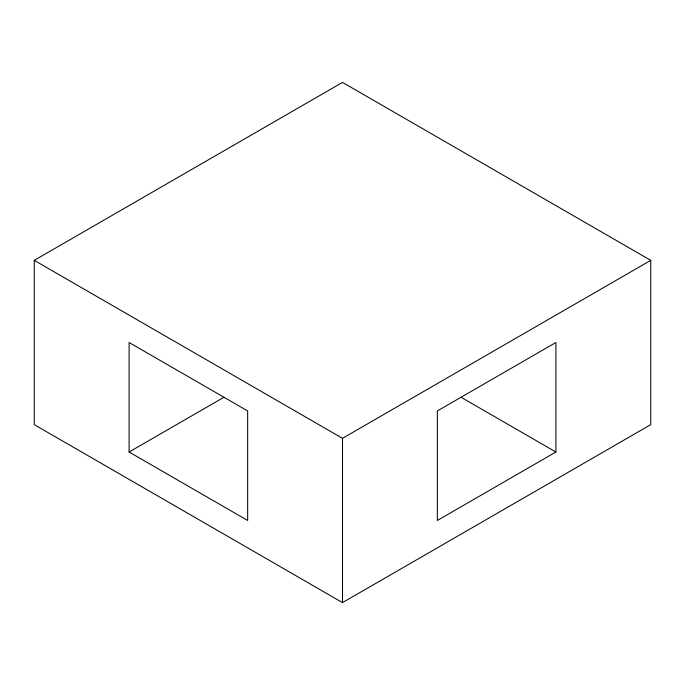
<?xml version="1.0" encoding="UTF-8"?>
<svg xmlns="http://www.w3.org/2000/svg" width="685" height="685" viewBox="0 0 685 685"><rect width="100%" height="100%" fill="white"/><g stroke="black" fill="none" stroke-linecap="round" stroke-linejoin="round"><path stroke-width="1.03" d="M34.25 260.36L342.5 82.397L650.75 260.36L650.75 424.64L342.5 602.603L34.25 424.64L34.25 260.36L342.5 438.323L650.75 260.36M129.097 452.014L247.653 520.472L247.653 410.949L129.097 342.5L129.097 452.014L223.944 397.257M555.903 452.014L437.347 520.472L437.347 410.949L555.903 342.5L555.903 452.014L461.056 397.257M342.5 438.323L342.5 602.603"/></g></svg>
